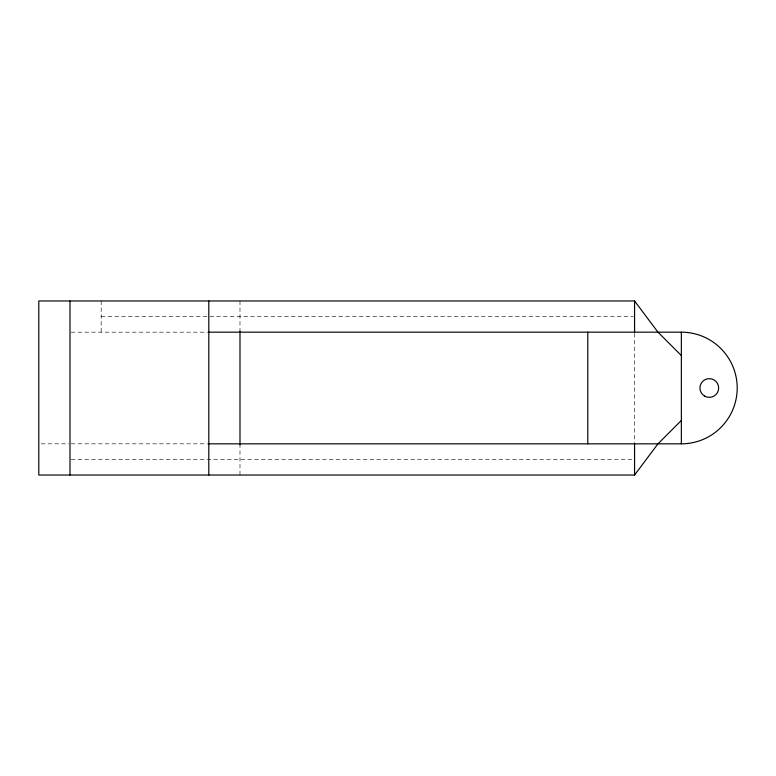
<?xml version="1.0" encoding="UTF-8"?>
<svg xmlns="http://www.w3.org/2000/svg" width="776" height="776" viewBox="0 0 776 776"><rect width="100%" height="100%" fill="white"/><g stroke="black" fill="none" stroke-linecap="round" stroke-linejoin="round"><path stroke-width="0.58" stroke-dasharray="3.88 2.91" d="M101.181 316.569L633.361 316.569M71.198 332.167L207.706 332.167M41.196 443.833L68.792 443.833M71.198 443.833L206.697 443.833M71.198 459.431L633.361 459.431M634.574 333.37L634.574 442.63M239.988 300.972L239.988 331.187M239.988 443.833L239.988 475.028M101.181 300.972L101.181 332.167"/><path stroke-width="1.16" d="M681.367 355.563L657.97 332.167L634.574 300.972L38.8 300.972L38.8 475.028L634.574 475.028L657.97 443.833L681.367 420.437M208.608 332.167L681.367 332.167A55.833 55.833 0 0 1 737.2 388A55.833 55.833 0 0 1 681.367 443.833L207.91 443.833M681.367 332.167L681.367 443.833M634.574 300.972L634.574 332.167M634.574 443.833L634.574 475.028M587.791 332.167L587.791 443.833M239.988 331.187L239.988 444.813M208.802 300.972L208.802 475.028M69.995 300.972L69.995 475.028M704.608 396.1A9.361 9.361 0 0 0 718.644 388A9.361 9.361 0 0 0 704.608 379.9A9.361 9.361 0 0 0 704.608 396.1"/></g></svg>
